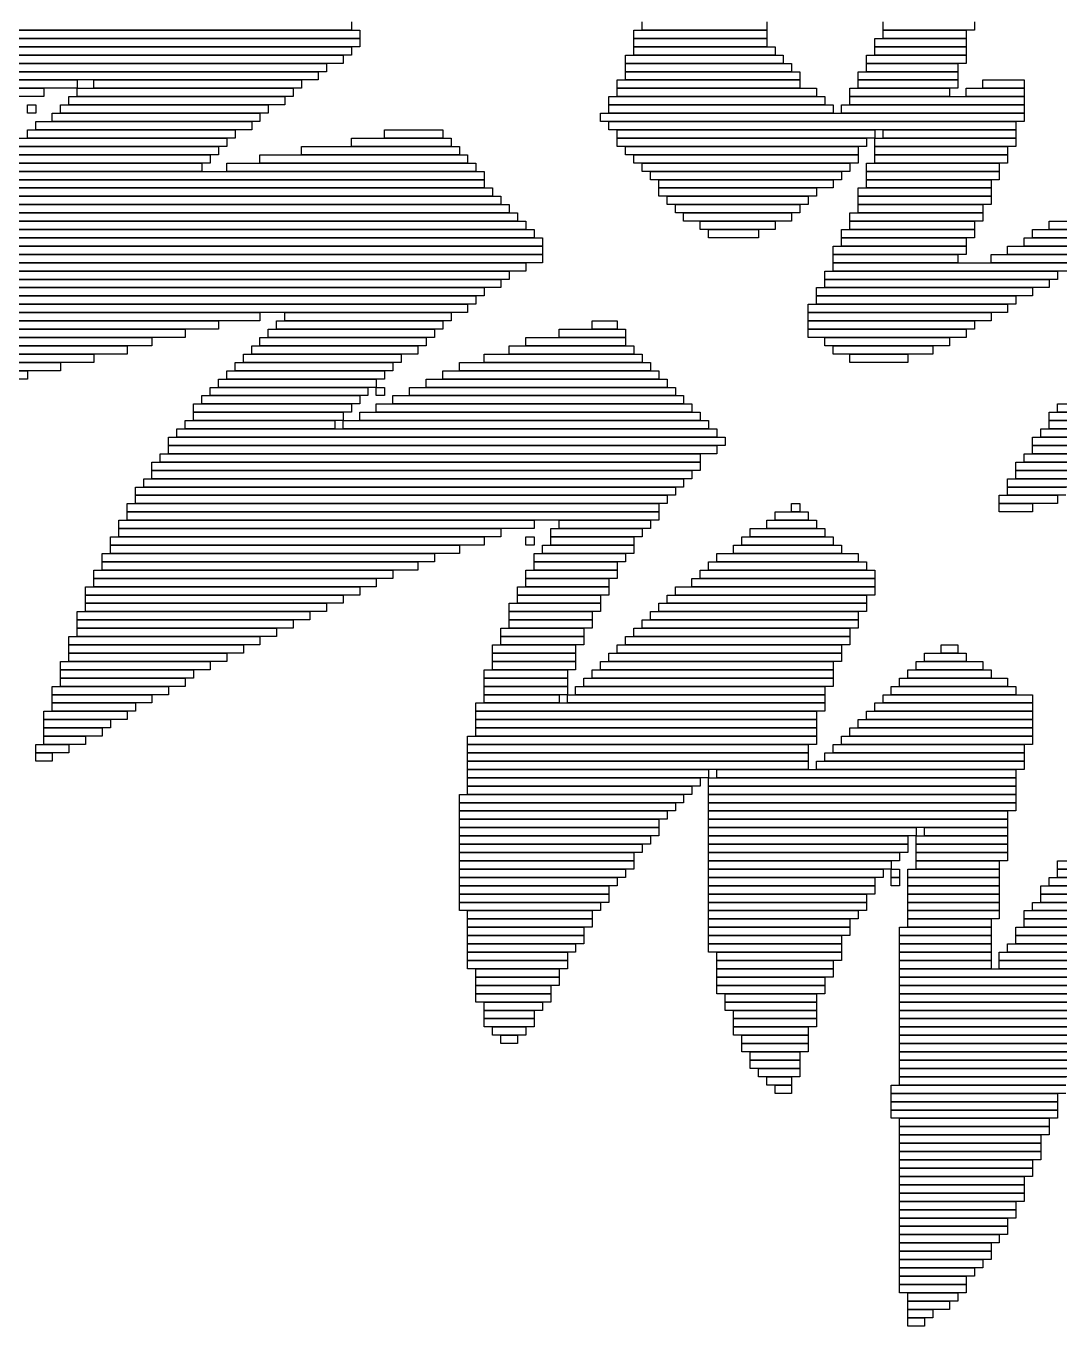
# Model space of a CAD drawing. Extents: x 24 to 1007, y 0 to 1020.
# Drawn here: x 670.8 to 795.3, y 250 to 406.5 of the extents above; entities that cross this region are included whole.
import ezdxf

# ---------------------------------------------------------------- set-up
doc = ezdxf.new("R2010")
doc.units = 0

msp = doc.modelspace()

# ---------------------------------------------------------------- linework, layer by layer
for p, q in [((710, 407), (710, 406)), ((745, 406), (745, 407)), ((760, 407), (760, 406)), ((774, 406), (774, 407)), ((785, 407), (785, 406)), ((622, 406), (711, 406)), ((710, 406), (625, 406)), ((711, 406), (711, 405)), ((744, 406), (760, 406)), ((744, 405), (744, 406)), ((760, 406), (745, 406)), ((760, 406), (760, 405)), ((785, 406), (774, 406)), ((774, 406), (784, 406)), ((774, 405), (774, 406)), ((784, 406), (784, 405)), ((615, 404), (710, 404)), ((618, 405), (711, 405)), ((711, 404), (618, 404)), ((711, 405), (622, 405)), ((710, 404), (710, 403)), ((711, 405), (711, 404)), ((760, 405), (744, 405)), ((744, 405), (760, 405)), ((744, 404), (744, 405)), ((760, 404), (744, 404)), ((744, 404), (761, 404)), ((744, 403), (744, 404)), ((760, 405), (760, 404)), ((761, 404), (761, 403)), ((773, 405), (784, 405)), ((773, 404), (773, 405)), ((784, 404), (773, 404)), ((773, 404), (784, 404)), ((773, 403), (773, 404)), ((784, 405), (774, 405)), ((784, 405), (784, 404)), ((784, 404), (784, 403)), ((611, 403), (709, 403)), ((710, 403), (615, 403)), ((709, 403), (709, 402)), ((743, 403), (762, 403)), ((743, 402), (743, 403)), ((761, 403), (744, 403)), ((762, 403), (762, 402)), ((772, 403), (784, 403)), ((772, 402), (772, 403)), ((784, 403), (773, 403)), ((784, 403), (784, 402)), ((601, 401), (706, 401)), ((607, 402), (707, 402)), ((707, 401), (607, 401)), ((709, 402), (611, 402)), ((706, 401), (706, 400)), ((707, 402), (707, 401)), ((762, 402), (743, 402)), ((743, 402), (763, 402)), ((743, 401), (743, 402)), ((763, 401), (743, 401)), ((743, 401), (764, 401)), ((743, 400), (743, 401)), ((763, 402), (763, 401)), ((764, 401), (764, 400)), ((771, 401), (783, 401)), ((771, 400), (771, 401)), ((784, 402), (772, 402)), ((772, 402), (783, 402)), ((772, 401), (772, 402)), ((783, 401), (772, 401)), ((783, 402), (783, 401)), ((783, 401), (783, 400)), ((595, 400), (677, 400)), ((706, 400), (601, 400)), ((677, 400), (677, 399)), ((679, 400), (704, 400)), ((679, 399), (679, 400)), ((704, 400), (704, 399)), ((742, 400), (764, 400)), ((742, 399), (742, 400)), ((764, 400), (743, 400)), ((764, 400), (764, 399)), ((783, 400), (771, 400)), ((771, 400), (783, 400)), ((771, 399), (771, 400)), ((783, 400), (783, 399)), ((786, 400), (791, 400)), ((786, 399), (786, 400)), ((791, 400), (791, 399)), ((588, 399), (673, 399)), ((673, 398), (588, 398)), ((677, 399), (595, 399)), ((673, 399), (673, 398)), ((676, 398), (702, 398)), ((676, 397), (676, 398)), ((677, 399), (703, 399)), ((677, 398), (677, 399)), ((703, 398), (677, 398)), ((704, 399), (679, 399)), ((702, 398), (702, 397)), ((703, 399), (703, 398)), ((741, 398), (767, 398)), ((741, 397), (741, 398)), ((764, 399), (742, 399)), ((742, 399), (766, 399)), ((742, 398), (742, 399)), ((766, 398), (742, 398)), ((766, 399), (766, 398)), ((767, 398), (767, 397)), ((770, 399), (782, 399)), ((770, 398), (770, 399)), ((782, 398), (770, 398)), ((770, 398), (791, 398)), ((770, 397), (770, 398)), ((783, 399), (771, 399)), ((782, 399), (782, 398)), ((784, 399), (791, 399)), ((784, 398), (784, 399)), ((791, 398), (784, 398)), ((791, 399), (786, 399)), ((791, 399), (791, 398)), ((791, 398), (791, 397)), ((671, 397), (672, 397)), ((671, 396), (671, 397)), ((672, 396), (671, 396)), ((672, 397), (672, 396)), ((674, 396), (699, 396)), ((674, 395), (674, 396)), ((675, 397), (700, 397)), ((675, 396), (675, 397)), ((700, 396), (675, 396)), ((702, 397), (676, 397)), ((699, 396), (699, 395)), ((700, 397), (700, 396)), ((740, 396), (791, 396)), ((740, 395), (740, 396)), ((767, 397), (741, 397)), ((741, 397), (768, 397)), ((741, 396), (741, 397)), ((768, 396), (741, 396)), ((768, 397), (768, 396)), ((769, 397), (791, 397)), ((769, 396), (769, 397)), ((791, 396), (769, 396)), ((791, 397), (770, 397)), ((791, 397), (791, 396)), ((791, 396), (791, 395)), ((672, 395), (698, 395)), ((672, 394), (672, 395)), ((699, 395), (674, 395)), ((698, 395), (698, 394)), ((791, 395), (740, 395)), ((741, 395), (790, 395)), ((741, 394), (741, 395)), ((790, 395), (790, 394)), ((670, 393), (695, 393)), ((671, 394), (696, 394)), ((671, 393), (671, 394)), ((696, 393), (671, 393)), ((698, 394), (672, 394)), ((695, 393), (695, 392)), ((696, 394), (696, 393)), ((710, 393), (722, 393)), ((710, 392), (710, 393)), ((714, 394), (721, 394)), ((714, 393), (714, 394)), ((721, 393), (714, 393)), ((721, 394), (721, 393)), ((722, 393), (722, 392)), ((790, 394), (741, 394)), ((742, 394), (773, 394)), ((742, 393), (742, 394)), ((773, 393), (742, 393)), ((742, 393), (772, 393)), ((742, 392), (742, 393)), ((772, 393), (772, 392)), ((773, 394), (773, 393)), ((773, 393), (790, 393)), ((773, 392), (773, 393)), ((774, 394), (790, 394)), ((774, 393), (774, 394)), ((790, 393), (774, 393)), ((790, 394), (790, 393)), ((790, 393), (790, 392)), ((669, 392), (694, 392)), ((695, 392), (670, 392)), ((694, 392), (694, 391)), ((704, 392), (723, 392)), ((704, 391), (704, 392)), ((722, 392), (710, 392)), ((723, 392), (723, 391)), ((772, 392), (742, 392)), ((743, 392), (771, 392)), ((743, 391), (743, 392)), ((771, 392), (771, 391)), ((790, 392), (773, 392)), ((773, 392), (789, 392)), ((773, 391), (773, 392)), ((789, 392), (789, 391)), ((666, 390), (692, 390)), ((668, 391), (693, 391)), ((693, 390), (668, 390)), ((694, 391), (669, 391)), ((692, 390), (692, 389)), ((693, 391), (693, 390)), ((695, 390), (725, 390)), ((695, 389), (695, 390)), ((699, 391), (724, 391)), ((699, 390), (699, 391)), ((724, 390), (699, 390)), ((723, 391), (704, 391)), ((724, 391), (724, 390)), ((725, 390), (725, 389)), ((771, 391), (743, 391)), ((744, 391), (771, 391)), ((744, 390), (744, 391)), ((771, 390), (744, 390)), ((745, 390), (770, 390)), ((745, 389), (745, 390)), ((770, 390), (770, 389)), ((771, 391), (771, 390)), ((772, 390), (788, 390)), ((772, 389), (772, 390)), ((789, 391), (773, 391)), ((773, 391), (789, 391)), ((773, 390), (773, 391)), ((789, 390), (773, 390)), ((788, 390), (788, 389)), ((789, 391), (789, 390)), ((665, 389), (726, 389)), ((692, 389), (666, 389)), ((725, 389), (695, 389)), ((726, 389), (726, 388)), ((770, 389), (745, 389)), ((746, 389), (769, 389)), ((746, 388), (746, 389)), ((769, 389), (769, 388)), ((788, 389), (772, 389)), ((772, 389), (788, 389)), ((772, 388), (772, 389)), ((788, 389), (788, 388)), ((663, 387), (727, 387)), ((664, 388), (726, 388)), ((726, 387), (664, 387)), ((726, 388), (665, 388)), ((726, 388), (726, 387)), ((727, 387), (727, 386)), ((769, 388), (746, 388)), ((747, 388), (768, 388)), ((747, 387), (747, 388)), ((768, 387), (747, 387)), ((747, 387), (766, 387)), ((747, 386), (747, 387)), ((766, 387), (766, 386)), ((768, 388), (768, 387)), ((771, 387), (787, 387)), ((771, 386), (771, 387)), ((788, 388), (772, 388)), ((772, 388), (787, 388)), ((772, 387), (772, 388)), ((787, 387), (772, 387)), ((787, 388), (787, 387)), ((787, 387), (787, 386)), ((661, 385), (729, 385)), ((662, 386), (728, 386)), ((728, 385), (662, 385)), ((727, 386), (663, 386)), ((728, 386), (728, 385)), ((729, 385), (729, 384)), ((766, 386), (747, 386)), ((748, 386), (765, 386)), ((748, 385), (748, 386)), ((765, 385), (748, 385)), ((749, 385), (764, 385)), ((749, 384), (749, 385)), ((764, 385), (764, 384)), ((765, 386), (765, 385)), ((787, 386), (771, 386)), ((771, 386), (787, 386)), ((771, 385), (771, 386)), ((787, 385), (771, 385)), ((771, 385), (786, 385)), ((771, 384), (771, 385)), ((786, 385), (786, 384)), ((787, 386), (787, 385)), ((660, 384), (730, 384)), ((729, 384), (661, 384)), ((730, 384), (730, 383)), ((764, 384), (749, 384)), ((750, 384), (763, 384)), ((750, 383), (750, 384)), ((763, 384), (763, 383)), ((770, 384), (786, 384)), ((770, 383), (770, 384)), ((786, 384), (771, 384)), ((786, 384), (786, 383)), ((658, 382), (732, 382)), ((659, 383), (731, 383)), ((731, 382), (659, 382)), ((730, 383), (660, 383)), ((731, 383), (731, 382)), ((732, 382), (732, 381)), ((763, 383), (750, 383)), ((752, 383), (761, 383)), ((752, 382), (752, 383)), ((761, 382), (752, 382)), ((753, 382), (759, 382)), ((753, 381), (753, 382)), ((759, 382), (759, 381)), ((761, 383), (761, 382)), ((769, 382), (785, 382)), ((769, 381), (769, 382)), ((786, 383), (770, 383)), ((770, 383), (785, 383)), ((770, 382), (770, 383)), ((785, 382), (770, 382)), ((785, 383), (785, 382)), ((785, 382), (785, 381)), ((792, 382), (802, 382)), ((792, 381), (792, 382)), ((794, 383), (804, 383)), ((794, 382), (794, 383)), ((804, 382), (794, 382)), ((656, 381), (733, 381)), ((732, 381), (658, 381)), ((733, 381), (733, 380)), ((759, 381), (753, 381)), ((785, 381), (769, 381)), ((769, 381), (784, 381)), ((769, 380), (769, 381)), ((784, 381), (784, 380)), ((791, 381), (801, 381)), ((791, 380), (791, 381)), ((802, 381), (792, 381)), ((654, 379), (733, 379)), ((655, 380), (733, 380)), ((733, 379), (655, 379)), ((733, 380), (656, 380)), ((733, 380), (733, 379)), ((733, 379), (733, 378)), ((768, 380), (784, 380)), ((768, 379), (768, 380)), ((784, 379), (768, 379)), ((768, 379), (783, 379)), ((768, 378), (768, 379)), ((784, 380), (769, 380)), ((783, 379), (783, 378)), ((784, 380), (784, 379)), ((787, 379), (798, 379)), ((787, 378), (787, 379)), ((789, 380), (800, 380)), ((789, 379), (789, 380)), ((800, 379), (789, 379)), ((801, 380), (791, 380)), ((653, 378), (731, 378)), ((733, 378), (654, 378)), ((731, 378), (731, 377)), ((783, 378), (768, 378)), ((768, 378), (797, 378)), ((768, 377), (768, 378)), ((798, 378), (787, 378)), ((650, 376), (728, 376)), ((651, 377), (729, 377)), ((729, 376), (651, 376)), ((731, 377), (653, 377)), ((728, 376), (728, 375)), ((729, 377), (729, 376)), ((767, 377), (795, 377)), ((767, 376), (767, 377)), ((795, 376), (767, 376)), ((767, 376), (794, 376)), ((767, 375), (767, 376)), ((797, 377), (768, 377)), ((794, 376), (794, 375)), ((795, 377), (795, 376)), ((648, 375), (726, 375)), ((728, 375), (650, 375)), ((726, 375), (726, 374)), ((766, 375), (792, 375)), ((766, 374), (766, 375)), ((794, 375), (767, 375)), ((792, 375), (792, 374)), ((645, 373), (724, 373)), ((646, 374), (725, 374)), ((725, 373), (646, 373)), ((726, 374), (648, 374)), ((724, 373), (724, 372)), ((725, 374), (725, 373)), ((765, 373), (789, 373)), ((765, 372), (765, 373)), ((792, 374), (766, 374)), ((766, 374), (790, 374)), ((766, 373), (766, 374)), ((790, 373), (766, 373)), ((789, 373), (789, 372)), ((790, 374), (790, 373)), ((641, 371), (694, 371)), ((643, 372), (699, 372)), ((699, 371), (643, 371)), ((724, 372), (645, 372)), ((694, 371), (694, 370)), ((699, 372), (699, 371)), ((701, 371), (721, 371)), ((701, 370), (701, 371)), ((702, 372), (722, 372)), ((702, 371), (702, 372)), ((722, 371), (702, 371)), ((721, 371), (721, 370)), ((722, 372), (722, 371)), ((739, 371), (742, 371)), ((739, 370), (739, 371)), ((742, 371), (742, 370)), ((789, 372), (765, 372)), ((765, 372), (787, 372)), ((765, 371), (765, 372)), ((787, 371), (765, 371)), ((765, 371), (785, 371)), ((765, 370), (765, 371)), ((785, 371), (785, 370)), ((787, 372), (787, 371)), ((638, 370), (690, 370)), ((694, 370), (641, 370)), ((690, 370), (690, 369)), ((700, 370), (720, 370)), ((700, 369), (700, 370)), ((721, 370), (701, 370)), ((720, 370), (720, 369)), ((735, 370), (743, 370)), ((735, 369), (735, 370)), ((742, 370), (739, 370)), ((743, 370), (743, 369)), ((785, 370), (765, 370)), ((765, 370), (784, 370)), ((765, 369), (765, 370)), ((784, 370), (784, 369)), ((634, 368), (683, 368)), ((636, 369), (686, 369)), ((686, 368), (636, 368)), ((690, 369), (638, 369)), ((683, 368), (683, 367)), ((686, 369), (686, 368)), ((698, 368), (718, 368)), ((698, 367), (698, 368)), ((699, 369), (719, 369)), ((699, 368), (699, 369)), ((719, 368), (699, 368)), ((720, 369), (700, 369)), ((718, 368), (718, 367)), ((719, 369), (719, 368)), ((729, 368), (744, 368)), ((729, 367), (729, 368)), ((731, 369), (743, 369)), ((731, 368), (731, 369)), ((743, 368), (731, 368)), ((743, 369), (735, 369)), ((743, 369), (743, 368)), ((744, 368), (744, 367)), ((784, 369), (765, 369)), ((767, 369), (782, 369)), ((767, 368), (767, 369)), ((782, 368), (767, 368)), ((768, 368), (780, 368)), ((768, 367), (768, 368)), ((780, 368), (780, 367)), ((782, 369), (782, 368)), ((631, 367), (679, 367)), ((683, 367), (634, 367)), ((679, 367), (679, 366)), ((697, 367), (716, 367)), ((697, 366), (697, 367)), ((718, 367), (698, 367)), ((716, 367), (716, 366)), ((726, 367), (745, 367)), ((726, 366), (726, 367)), ((744, 367), (729, 367)), ((745, 367), (745, 366)), ((780, 367), (768, 367)), ((770, 367), (777, 367)), ((770, 366), (770, 367)), ((777, 367), (777, 366)), ((630, 366), (675, 366)), ((675, 365), (630, 365)), ((679, 366), (631, 366)), ((631, 365), (671, 365)), ((671, 365), (671, 364)), ((675, 366), (675, 365)), ((695, 365), (714, 365)), ((695, 364), (695, 365)), ((696, 366), (715, 366)), ((696, 365), (696, 366)), ((715, 365), (696, 365)), ((716, 366), (697, 366)), ((714, 365), (714, 364)), ((715, 366), (715, 365)), ((721, 365), (747, 365)), ((721, 364), (721, 365)), ((723, 366), (746, 366)), ((723, 365), (723, 366)), ((746, 365), (723, 365)), ((745, 366), (726, 366)), ((746, 366), (746, 365)), ((747, 365), (747, 364)), ((777, 366), (770, 366)), ((671, 364), (631, 364)), ((694, 364), (713, 364)), ((694, 363), (694, 364)), ((714, 364), (695, 364)), ((713, 364), (713, 363)), ((719, 364), (748, 364)), ((719, 363), (719, 364)), ((747, 364), (721, 364)), ((748, 364), (748, 363)), ((692, 362), (711, 362)), ((692, 361), (692, 362)), ((693, 363), (712, 363)), ((693, 362), (693, 363)), ((712, 362), (693, 362)), ((713, 363), (694, 363)), ((711, 362), (711, 361)), ((712, 363), (712, 362)), ((713, 363), (714, 363)), ((713, 362), (713, 363)), ((714, 362), (713, 362)), ((714, 363), (714, 362)), ((715, 362), (750, 362)), ((715, 361), (715, 362)), ((717, 363), (749, 363)), ((717, 362), (717, 363)), ((749, 362), (717, 362)), ((748, 363), (719, 363)), ((749, 363), (749, 362)), ((750, 362), (750, 361)), ((691, 361), (710, 361)), ((691, 360), (691, 361)), ((710, 360), (691, 360)), ((691, 360), (709, 360)), ((691, 359), (691, 360)), ((711, 361), (692, 361)), ((709, 360), (709, 359)), ((710, 361), (710, 360)), ((711, 360), (752, 360)), ((711, 359), (711, 360)), ((713, 361), (751, 361)), ((713, 360), (713, 361)), ((751, 360), (713, 360)), ((750, 361), (715, 361)), ((751, 361), (751, 360)), ((752, 360), (752, 359)), ((794, 360), (833, 360)), ((794, 359), (794, 360)), ((795, 361), (834, 361)), ((795, 360), (795, 361)), ((834, 360), (795, 360)), ((690, 359), (708, 359)), ((690, 358), (690, 359)), ((709, 359), (691, 359)), ((708, 359), (708, 358)), ((709, 359), (753, 359)), ((709, 358), (709, 359)), ((752, 359), (711, 359)), ((753, 359), (753, 358)), ((833, 359), (794, 359)), ((794, 359), (806, 359)), ((794, 358), (794, 359)), ((688, 357), (755, 357)), ((688, 356), (688, 357)), ((689, 358), (754, 358)), ((689, 357), (689, 358)), ((754, 357), (689, 357)), ((708, 358), (690, 358)), ((753, 358), (709, 358)), ((754, 358), (754, 357)), ((755, 357), (755, 356)), ((792, 357), (804, 357)), ((792, 356), (792, 357)), ((793, 358), (805, 358)), ((793, 357), (793, 358)), ((805, 357), (793, 357)), ((806, 358), (794, 358)), ((755, 356), (688, 356)), ((688, 356), (754, 356)), ((688, 355), (688, 356)), ((754, 356), (754, 355)), ((804, 356), (792, 356)), ((792, 356), (803, 356)), ((792, 355), (792, 356)), ((686, 354), (752, 354)), ((686, 353), (686, 354)), ((687, 355), (752, 355)), ((687, 354), (687, 355)), ((752, 354), (687, 354)), ((754, 355), (688, 355)), ((752, 355), (752, 354)), ((752, 354), (752, 353)), ((790, 354), (801, 354)), ((790, 353), (790, 354)), ((791, 355), (802, 355)), ((791, 354), (791, 355)), ((802, 354), (791, 354)), ((803, 355), (792, 355)), ((752, 353), (686, 353)), ((686, 353), (751, 353)), ((686, 352), (686, 353)), ((751, 353), (751, 352)), ((801, 353), (790, 353)), ((790, 353), (799, 353)), ((790, 352), (790, 353)), ((684, 351), (749, 351)), ((684, 350), (684, 351)), ((685, 352), (750, 352)), ((685, 351), (685, 352)), ((750, 351), (685, 351)), ((751, 352), (686, 352)), ((749, 351), (749, 350)), ((750, 352), (750, 351)), ((789, 352), (798, 352)), ((789, 351), (789, 352)), ((798, 351), (789, 351)), ((789, 351), (796, 351)), ((789, 350), (789, 351)), ((799, 352), (790, 352)), ((683, 349), (747, 349)), ((683, 348), (683, 349)), ((749, 350), (684, 350)), ((684, 350), (748, 350)), ((684, 349), (684, 350)), ((748, 349), (684, 349)), ((747, 349), (747, 348)), ((748, 350), (748, 349)), ((763, 349), (764, 349)), ((763, 348), (763, 349)), ((764, 349), (764, 348)), ((788, 350), (795, 350)), ((788, 349), (788, 350)), ((795, 349), (788, 349)), ((788, 349), (792, 349)), ((788, 348), (788, 349)), ((796, 350), (789, 350)), ((792, 349), (792, 348)), ((795, 350), (795, 349)), ((747, 348), (683, 348)), ((683, 348), (747, 348)), ((683, 347), (683, 348)), ((747, 348), (747, 347)), ((761, 348), (765, 348)), ((761, 347), (761, 348)), ((764, 348), (763, 348)), ((765, 348), (765, 347)), ((792, 348), (788, 348)), ((682, 347), (732, 347)), ((682, 346), (682, 347)), ((732, 346), (682, 346)), ((682, 346), (728, 346)), ((682, 345), (682, 346)), ((747, 347), (683, 347)), ((728, 346), (728, 345)), ((732, 347), (732, 346)), ((734, 346), (745, 346)), ((734, 345), (734, 346)), ((735, 347), (746, 347)), ((735, 346), (735, 347)), ((746, 346), (735, 346)), ((745, 346), (745, 345)), ((746, 347), (746, 346)), ((758, 346), (767, 346)), ((758, 345), (758, 346)), ((760, 347), (766, 347)), ((760, 346), (760, 347)), ((766, 346), (760, 346)), ((765, 347), (761, 347)), ((766, 347), (766, 346)), ((767, 346), (767, 345)), ((681, 345), (726, 345)), ((681, 344), (681, 345)), ((728, 345), (682, 345)), ((726, 345), (726, 344)), ((731, 345), (732, 345)), ((731, 344), (731, 345)), ((732, 345), (732, 344)), ((745, 345), (734, 345)), ((734, 345), (744, 345)), ((734, 344), (734, 345)), ((744, 345), (744, 344)), ((757, 345), (768, 345)), ((757, 344), (757, 345)), ((767, 345), (758, 345)), ((768, 345), (768, 344)), ((680, 343), (720, 343)), ((680, 342), (680, 343)), ((726, 344), (681, 344)), ((681, 344), (723, 344)), ((681, 343), (681, 344)), ((723, 343), (681, 343)), ((720, 343), (720, 342)), ((723, 344), (723, 343)), ((732, 344), (731, 344)), ((732, 343), (743, 343)), ((732, 342), (732, 343)), ((733, 344), (744, 344)), ((733, 343), (733, 344)), ((744, 343), (733, 343)), ((744, 344), (734, 344)), ((743, 343), (743, 342)), ((744, 344), (744, 343)), ((754, 343), (771, 343)), ((754, 342), (754, 343)), ((756, 344), (769, 344)), ((756, 343), (756, 344)), ((769, 343), (756, 343)), ((768, 344), (757, 344)), ((769, 344), (769, 343)), ((771, 343), (771, 342)), ((720, 342), (680, 342)), ((680, 342), (718, 342)), ((680, 341), (680, 342)), ((718, 342), (718, 341)), ((743, 342), (732, 342)), ((732, 342), (742, 342)), ((732, 341), (732, 342)), ((742, 342), (742, 341)), ((753, 342), (772, 342)), ((753, 341), (753, 342)), ((771, 342), (754, 342)), ((772, 342), (772, 341)), ((679, 341), (715, 341)), ((679, 340), (679, 341)), ((715, 340), (679, 340)), ((679, 340), (713, 340)), ((679, 339), (679, 340)), ((718, 341), (680, 341)), ((713, 340), (713, 339)), ((715, 341), (715, 340)), ((731, 341), (742, 341)), ((731, 340), (731, 341)), ((742, 340), (731, 340)), ((731, 340), (741, 340)), ((731, 339), (731, 340)), ((742, 341), (732, 341)), ((741, 340), (741, 339)), ((742, 341), (742, 340)), ((751, 340), (773, 340)), ((751, 339), (751, 340)), ((752, 341), (773, 341)), ((752, 340), (752, 341)), ((773, 340), (752, 340)), ((772, 341), (753, 341)), ((773, 341), (773, 340)), ((773, 340), (773, 339)), ((678, 339), (711, 339)), ((678, 338), (678, 339)), ((713, 339), (679, 339)), ((711, 339), (711, 338)), ((730, 339), (741, 339)), ((730, 338), (730, 339)), ((741, 339), (731, 339)), ((741, 339), (741, 338)), ((749, 339), (773, 339)), ((749, 338), (749, 339)), ((773, 339), (751, 339)), ((773, 339), (773, 338)), ((711, 338), (678, 338)), ((678, 338), (709, 338)), ((678, 337), (678, 338)), ((709, 337), (678, 337)), ((678, 337), (707, 337)), ((678, 336), (678, 337)), ((707, 337), (707, 336)), ((709, 338), (709, 337)), ((729, 337), (740, 337)), ((729, 336), (729, 337)), ((741, 338), (730, 338)), ((730, 338), (740, 338)), ((730, 337), (730, 338)), ((740, 337), (730, 337)), ((740, 338), (740, 337)), ((740, 337), (740, 336)), ((747, 337), (772, 337)), ((747, 336), (747, 337)), ((748, 338), (772, 338)), ((748, 337), (748, 338)), ((772, 337), (748, 337)), ((773, 338), (749, 338)), ((772, 338), (772, 337)), ((772, 337), (772, 336)), ((677, 336), (705, 336)), ((677, 335), (677, 336)), ((705, 335), (677, 335)), ((677, 335), (703, 335)), ((677, 334), (677, 335)), ((707, 336), (678, 336)), ((703, 335), (703, 334)), ((705, 336), (705, 335)), ((740, 336), (729, 336)), ((729, 336), (739, 336)), ((729, 335), (729, 336)), ((739, 335), (729, 335)), ((729, 335), (739, 335)), ((729, 334), (729, 335)), ((739, 336), (739, 335)), ((739, 335), (739, 334)), ((745, 335), (771, 335)), ((745, 334), (745, 335)), ((746, 336), (771, 336)), ((746, 335), (746, 336)), ((771, 335), (746, 335)), ((772, 336), (747, 336)), ((771, 336), (771, 335)), ((771, 335), (771, 334)), ((703, 334), (677, 334)), ((677, 334), (701, 334)), ((677, 333), (677, 334)), ((701, 334), (701, 333)), ((728, 334), (738, 334)), ((728, 333), (728, 334)), ((739, 334), (729, 334)), ((738, 334), (738, 333)), ((744, 334), (770, 334)), ((744, 333), (744, 334)), ((771, 334), (745, 334)), ((770, 334), (770, 333)), ((676, 333), (699, 333)), ((676, 332), (676, 333)), ((699, 332), (676, 332)), ((676, 332), (697, 332)), ((676, 331), (676, 332)), ((701, 333), (677, 333)), ((697, 332), (697, 331)), ((699, 333), (699, 332)), ((727, 332), (737, 332)), ((727, 331), (727, 332)), ((738, 333), (728, 333)), ((728, 333), (738, 333)), ((728, 332), (728, 333)), ((738, 332), (728, 332)), ((737, 332), (737, 331)), ((738, 333), (738, 332)), ((742, 332), (769, 332)), ((742, 331), (742, 332)), ((743, 333), (770, 333)), ((743, 332), (743, 333)), ((770, 332), (743, 332)), ((770, 333), (744, 333)), ((769, 332), (769, 331)), ((770, 333), (770, 332)), ((781, 332), (783, 332)), ((781, 331), (781, 332)), ((783, 332), (783, 331)), ((697, 331), (676, 331)), ((676, 331), (695, 331)), ((676, 330), (676, 331)), ((695, 331), (695, 330)), ((737, 331), (727, 331)), ((727, 331), (737, 331)), ((727, 330), (727, 331)), ((737, 331), (737, 330)), ((741, 331), (769, 331)), ((741, 330), (741, 331)), ((769, 331), (742, 331)), ((769, 331), (769, 330)), ((779, 331), (784, 331)), ((779, 330), (779, 331)), ((783, 331), (781, 331)), ((784, 331), (784, 330)), ((675, 330), (693, 330)), ((675, 329), (675, 330)), ((693, 329), (675, 329)), ((675, 329), (691, 329)), ((675, 328), (675, 329)), ((695, 330), (676, 330)), ((691, 329), (691, 328)), ((693, 330), (693, 329)), ((726, 329), (736, 329)), ((726, 328), (726, 329)), ((737, 330), (727, 330)), ((727, 330), (737, 330)), ((727, 329), (727, 330)), ((737, 329), (727, 329)), ((736, 329), (736, 328)), ((737, 330), (737, 329)), ((739, 329), (768, 329)), ((739, 328), (739, 329)), ((740, 330), (768, 330)), ((740, 329), (740, 330)), ((768, 329), (740, 329)), ((769, 330), (741, 330)), ((768, 330), (768, 329)), ((768, 329), (768, 328)), ((777, 329), (787, 329)), ((777, 328), (777, 329)), ((778, 330), (786, 330)), ((778, 329), (778, 330)), ((786, 329), (778, 329)), ((784, 330), (779, 330)), ((786, 330), (786, 329)), ((787, 329), (787, 328)), ((691, 328), (675, 328)), ((675, 328), (690, 328)), ((675, 327), (675, 328)), ((690, 328), (690, 327)), ((736, 328), (726, 328)), ((726, 328), (736, 328)), ((726, 327), (726, 328)), ((736, 328), (736, 327)), ((738, 328), (768, 328)), ((738, 327), (738, 328)), ((768, 328), (739, 328)), ((768, 328), (768, 327)), ((776, 328), (789, 328)), ((776, 327), (776, 328)), ((787, 328), (777, 328)), ((789, 328), (789, 327)), ((674, 327), (688, 327)), ((674, 326), (674, 327)), ((688, 326), (674, 326)), ((674, 326), (686, 326)), ((674, 325), (674, 326)), ((690, 327), (675, 327)), ((686, 326), (686, 325)), ((688, 327), (688, 326)), ((736, 327), (726, 327)), ((726, 327), (736, 327)), ((726, 326), (726, 327)), ((736, 326), (726, 326)), ((726, 326), (735, 326)), ((726, 325), (726, 326)), ((735, 326), (735, 325)), ((736, 327), (736, 326)), ((736, 326), (767, 326)), ((736, 325), (736, 326)), ((737, 327), (767, 327)), ((737, 326), (737, 327)), ((767, 326), (737, 326)), ((768, 327), (738, 327)), ((767, 327), (767, 326)), ((767, 326), (767, 325)), ((774, 326), (792, 326)), ((774, 325), (774, 326)), ((775, 327), (790, 327)), ((775, 326), (775, 327)), ((790, 326), (775, 326)), ((789, 327), (776, 327)), ((790, 327), (790, 326)), ((792, 326), (792, 325)), ((673, 324), (683, 324)), ((673, 323), (673, 324)), ((686, 325), (674, 325)), ((674, 325), (684, 325)), ((674, 324), (674, 325)), ((684, 324), (674, 324)), ((683, 324), (683, 323)), ((684, 325), (684, 324)), ((725, 325), (767, 325)), ((725, 324), (725, 325)), ((767, 324), (725, 324)), ((725, 324), (766, 324)), ((725, 323), (725, 324)), ((735, 325), (726, 325)), ((767, 325), (736, 325)), ((766, 324), (766, 323)), ((767, 325), (767, 324)), ((772, 324), (792, 324)), ((772, 323), (772, 324)), ((773, 325), (792, 325)), ((773, 324), (773, 325)), ((792, 324), (773, 324)), ((792, 325), (774, 325)), ((792, 325), (792, 324)), ((792, 324), (792, 323)), ((683, 323), (673, 323)), ((673, 323), (681, 323)), ((673, 322), (673, 323)), ((681, 323), (681, 322)), ((766, 323), (725, 323)), ((725, 323), (766, 323)), ((725, 322), (725, 323)), ((766, 323), (766, 322)), ((771, 323), (792, 323)), ((771, 322), (771, 323)), ((792, 323), (772, 323)), ((792, 323), (792, 322)), ((681, 322), (673, 322)), ((673, 322), (680, 322)), ((673, 321), (673, 322)), ((680, 321), (673, 321)), ((673, 321), (678, 321)), ((673, 320), (673, 321)), ((678, 321), (678, 320)), ((680, 322), (680, 321)), ((724, 321), (766, 321)), ((724, 320), (724, 321)), ((766, 322), (725, 322)), ((725, 322), (766, 322)), ((725, 321), (725, 322)), ((766, 321), (725, 321)), ((766, 322), (766, 321)), ((766, 321), (766, 320)), ((769, 321), (792, 321)), ((769, 320), (769, 321)), ((770, 322), (792, 322)), ((770, 321), (770, 322)), ((792, 321), (770, 321)), ((792, 322), (771, 322)), ((792, 322), (792, 321)), ((792, 321), (792, 320)), ((672, 320), (676, 320)), ((672, 319), (672, 320)), ((678, 320), (673, 320)), ((676, 320), (676, 319)), ((766, 320), (724, 320)), ((724, 320), (765, 320)), ((724, 319), (724, 320)), ((765, 320), (765, 319)), ((768, 320), (791, 320)), ((768, 319), (768, 320)), ((792, 320), (769, 320)), ((791, 320), (791, 319)), ((676, 319), (672, 319)), ((672, 319), (674, 319)), ((672, 318), (672, 319)), ((674, 318), (672, 318)), ((674, 319), (674, 318)), ((765, 319), (724, 319)), ((724, 319), (765, 319)), ((724, 318), (724, 319)), ((765, 318), (724, 318)), ((724, 318), (765, 318)), ((724, 317), (724, 318)), ((765, 319), (765, 318)), ((765, 318), (765, 317)), ((766, 318), (791, 318)), ((766, 317), (766, 318)), ((767, 319), (791, 319)), ((767, 318), (767, 319)), ((791, 318), (767, 318)), ((791, 319), (768, 319)), ((791, 319), (791, 318)), ((791, 318), (791, 317)), ((765, 317), (724, 317)), ((724, 317), (753, 317)), ((724, 316), (724, 317)), ((753, 317), (753, 316)), ((754, 317), (790, 317)), ((754, 316), (754, 317)), ((791, 317), (766, 317)), ((790, 317), (790, 316)), ((753, 316), (724, 316)), ((724, 316), (752, 316)), ((724, 315), (724, 316)), ((752, 315), (724, 315)), ((724, 315), (751, 315)), ((724, 314), (724, 315)), ((751, 315), (751, 314)), ((752, 316), (752, 315)), ((753, 316), (790, 316)), ((753, 315), (753, 316)), ((790, 315), (753, 315)), ((753, 315), (790, 315)), ((753, 314), (753, 315)), ((790, 316), (754, 316)), ((790, 316), (790, 315)), ((790, 315), (790, 314)), ((723, 314), (750, 314)), ((723, 313), (723, 314)), ((750, 313), (723, 313)), ((723, 313), (749, 313)), ((723, 312), (723, 313)), ((751, 314), (724, 314)), ((749, 313), (749, 312)), ((750, 314), (750, 313)), ((790, 314), (753, 314)), ((753, 314), (790, 314)), ((753, 313), (753, 314)), ((790, 313), (753, 313)), ((753, 313), (790, 313)), ((753, 312), (753, 313)), ((790, 314), (790, 313)), ((790, 313), (790, 312)), ((749, 312), (723, 312)), ((723, 312), (748, 312)), ((723, 311), (723, 312)), ((748, 312), (748, 311)), ((790, 312), (753, 312)), ((753, 312), (789, 312)), ((753, 311), (753, 312)), ((789, 312), (789, 311)), ((748, 311), (723, 311)), ((723, 311), (747, 311)), ((723, 310), (723, 311)), ((747, 310), (723, 310)), ((723, 310), (747, 310)), ((723, 309), (723, 310)), ((747, 311), (747, 310)), ((747, 310), (747, 309)), ((789, 311), (753, 311)), ((753, 311), (789, 311)), ((753, 310), (753, 311)), ((789, 310), (753, 310)), ((753, 310), (778, 310)), ((753, 309), (753, 310)), ((778, 310), (778, 309)), ((779, 310), (789, 310)), ((779, 309), (779, 310)), ((789, 311), (789, 310)), ((789, 310), (789, 309)), ((747, 309), (723, 309)), ((723, 309), (746, 309)), ((723, 308), (723, 309)), ((746, 309), (746, 308)), ((778, 309), (753, 309)), ((753, 309), (777, 309)), ((753, 308), (753, 309)), ((777, 309), (777, 308)), ((778, 309), (789, 309)), ((778, 308), (778, 309)), ((789, 309), (779, 309)), ((789, 309), (789, 308)), ((746, 308), (723, 308)), ((723, 308), (745, 308)), ((723, 307), (723, 308)), ((745, 307), (723, 307)), ((723, 307), (744, 307)), ((723, 306), (723, 307)), ((744, 307), (744, 306)), ((745, 308), (745, 307)), ((777, 308), (753, 308)), ((753, 308), (777, 308)), ((753, 307), (753, 308)), ((777, 307), (753, 307)), ((753, 307), (776, 307)), ((753, 306), (753, 307)), ((776, 307), (776, 306)), ((777, 308), (777, 307)), ((789, 308), (778, 308)), ((778, 308), (789, 308)), ((778, 307), (778, 308)), ((789, 307), (778, 307)), ((778, 307), (789, 307)), ((778, 306), (778, 307)), ((789, 308), (789, 307)), ((789, 307), (789, 306)), ((744, 306), (723, 306)), ((723, 306), (744, 306)), ((723, 305), (723, 306)), ((744, 306), (744, 305)), ((776, 306), (753, 306)), ((753, 306), (775, 306)), ((753, 305), (753, 306)), ((775, 306), (775, 305)), ((789, 306), (778, 306)), ((778, 306), (788, 306)), ((778, 305), (778, 306)), ((788, 306), (788, 305)), ((795, 306), (815, 306)), ((795, 305), (795, 306)), ((744, 305), (723, 305)), ((723, 305), (743, 305)), ((723, 304), (723, 305)), ((743, 304), (723, 304)), ((723, 304), (742, 304)), ((723, 303), (723, 304)), ((742, 304), (742, 303)), ((743, 305), (743, 304)), ((775, 305), (753, 305)), ((753, 305), (774, 305)), ((753, 304), (753, 305)), ((774, 304), (753, 304)), ((753, 304), (773, 304)), ((753, 303), (753, 304)), ((773, 304), (773, 303)), ((774, 305), (774, 304)), ((775, 305), (776, 305)), ((775, 304), (775, 305)), ((776, 304), (775, 304)), ((775, 304), (776, 304)), ((775, 303), (775, 304)), ((776, 305), (776, 304)), ((776, 304), (776, 303)), ((777, 305), (788, 305)), ((777, 304), (777, 305)), ((788, 304), (777, 304)), ((777, 304), (788, 304)), ((777, 303), (777, 304)), ((788, 305), (778, 305)), ((788, 305), (788, 304)), ((788, 304), (788, 303)), ((794, 304), (839, 304)), ((794, 303), (794, 304)), ((815, 305), (795, 305)), ((795, 305), (839, 305)), ((795, 304), (795, 305)), ((839, 304), (795, 304)), ((742, 303), (723, 303)), ((723, 303), (741, 303)), ((723, 302), (723, 303)), ((741, 303), (741, 302)), ((773, 303), (753, 303)), ((753, 303), (773, 303)), ((753, 302), (753, 303)), ((773, 303), (773, 302)), ((776, 303), (775, 303)), ((788, 303), (777, 303)), ((777, 303), (788, 303)), ((777, 302), (777, 303)), ((788, 303), (788, 302)), ((793, 303), (839, 303)), ((793, 302), (793, 303)), ((839, 303), (794, 303)), ((741, 302), (723, 302)), ((723, 302), (741, 302)), ((723, 301), (723, 302)), ((741, 301), (723, 301)), ((723, 301), (740, 301)), ((723, 300), (723, 301)), ((740, 301), (740, 300)), ((741, 302), (741, 301)), ((773, 302), (753, 302)), ((753, 302), (772, 302)), ((753, 301), (753, 302)), ((772, 301), (753, 301)), ((753, 301), (772, 301)), ((753, 300), (753, 301)), ((772, 302), (772, 301)), ((772, 301), (772, 300)), ((788, 302), (777, 302)), ((777, 302), (788, 302)), ((777, 301), (777, 302)), ((788, 301), (777, 301)), ((777, 301), (788, 301)), ((777, 300), (777, 301)), ((788, 302), (788, 301)), ((788, 301), (788, 300)), ((792, 301), (839, 301)), ((792, 300), (792, 301)), ((839, 302), (793, 302)), ((793, 302), (839, 302)), ((793, 301), (793, 302)), ((839, 301), (793, 301)), ((740, 300), (723, 300)), ((724, 300), (739, 300)), ((724, 299), (724, 300)), ((739, 299), (724, 299)), ((724, 299), (739, 299)), ((724, 298), (724, 299)), ((739, 300), (739, 299)), ((739, 299), (739, 298)), ((772, 300), (753, 300)), ((753, 300), (771, 300)), ((753, 299), (753, 300)), ((771, 299), (753, 299)), ((753, 299), (770, 299)), ((753, 298), (753, 299)), ((770, 299), (770, 298)), ((771, 300), (771, 299)), ((788, 300), (777, 300)), ((777, 300), (788, 300)), ((777, 299), (777, 300)), ((788, 299), (777, 299)), ((777, 299), (787, 299)), ((777, 298), (777, 299)), ((787, 299), (787, 298)), ((788, 300), (788, 299)), ((791, 300), (839, 300)), ((791, 299), (791, 300)), ((839, 299), (791, 299)), ((791, 299), (839, 299)), ((791, 298), (791, 299)), ((839, 300), (792, 300)), ((739, 298), (724, 298)), ((724, 298), (738, 298)), ((724, 297), (724, 298)), ((738, 298), (738, 297)), ((770, 298), (753, 298)), ((753, 298), (770, 298)), ((753, 297), (753, 298)), ((770, 298), (770, 297)), ((776, 298), (787, 298)), ((776, 297), (776, 298)), ((787, 298), (777, 298)), ((787, 298), (787, 297)), ((790, 298), (839, 298)), ((790, 297), (790, 298)), ((839, 298), (791, 298)), ((738, 297), (724, 297)), ((724, 297), (738, 297)), ((724, 296), (724, 297)), ((738, 296), (724, 296)), ((724, 296), (737, 296)), ((724, 295), (724, 296)), ((737, 296), (737, 295)), ((738, 297), (738, 296)), ((770, 297), (753, 297)), ((753, 297), (769, 297)), ((753, 296), (753, 297)), ((769, 296), (753, 296)), ((753, 296), (769, 296)), ((753, 295), (753, 296)), ((769, 297), (769, 296)), ((769, 296), (769, 295)), ((787, 297), (776, 297)), ((776, 297), (787, 297)), ((776, 296), (776, 297)), ((787, 296), (776, 296)), ((776, 296), (787, 296)), ((776, 295), (776, 296)), ((787, 297), (787, 296)), ((787, 296), (787, 295)), ((789, 296), (806, 296)), ((789, 295), (789, 296)), ((839, 297), (790, 297)), ((790, 297), (839, 297)), ((790, 296), (790, 297)), ((839, 296), (790, 296)), ((737, 295), (724, 295)), ((724, 295), (736, 295)), ((724, 294), (724, 295)), ((736, 295), (736, 294)), ((769, 295), (753, 295)), ((754, 295), (769, 295)), ((754, 294), (754, 295)), ((769, 295), (769, 294)), ((787, 295), (776, 295)), ((776, 295), (787, 295)), ((776, 294), (776, 295)), ((787, 295), (787, 294)), ((788, 295), (806, 295)), ((788, 294), (788, 295)), ((806, 295), (789, 295)), ((736, 294), (724, 294)), ((724, 294), (736, 294)), ((724, 293), (724, 294)), ((736, 293), (724, 293)), ((725, 293), (735, 293)), ((725, 292), (725, 293)), ((735, 293), (735, 292)), ((736, 294), (736, 293)), ((769, 294), (754, 294)), ((754, 294), (768, 294)), ((754, 293), (754, 294)), ((768, 293), (754, 293)), ((754, 293), (768, 293)), ((754, 292), (754, 293)), ((768, 294), (768, 293)), ((768, 293), (768, 292)), ((787, 294), (776, 294)), ((776, 294), (787, 294)), ((776, 293), (776, 294)), ((787, 293), (776, 293)), ((776, 293), (804, 293)), ((776, 292), (776, 293)), ((787, 294), (787, 293)), ((806, 294), (788, 294)), ((788, 294), (805, 294)), ((788, 293), (788, 294)), ((805, 293), (788, 293)), ((735, 292), (725, 292)), ((725, 292), (735, 292)), ((725, 291), (725, 292)), ((735, 292), (735, 291)), ((768, 292), (754, 292)), ((754, 292), (767, 292)), ((754, 291), (754, 292)), ((767, 292), (767, 291)), ((804, 292), (776, 292)), ((776, 292), (803, 292)), ((776, 291), (776, 292)), ((735, 291), (725, 291)), ((725, 291), (734, 291)), ((725, 290), (725, 291)), ((734, 290), (725, 290)), ((725, 290), (734, 290)), ((725, 289), (725, 290)), ((734, 291), (734, 290)), ((734, 290), (734, 289)), ((767, 291), (754, 291)), ((754, 291), (767, 291)), ((754, 290), (754, 291)), ((767, 290), (754, 290)), ((755, 290), (766, 290)), ((755, 289), (755, 290)), ((766, 290), (766, 289)), ((767, 291), (767, 290)), ((803, 291), (776, 291)), ((776, 291), (802, 291)), ((776, 290), (776, 291)), ((802, 290), (776, 290)), ((776, 290), (802, 290)), ((776, 289), (776, 290)), ((734, 289), (725, 289)), ((726, 289), (733, 289)), ((726, 288), (726, 289)), ((733, 288), (726, 288)), ((726, 288), (732, 288)), ((726, 287), (726, 288)), ((732, 288), (732, 287)), ((733, 289), (733, 288)), ((766, 289), (755, 289)), ((755, 289), (766, 289)), ((755, 288), (755, 289)), ((766, 288), (755, 288)), ((756, 288), (766, 288)), ((756, 287), (756, 288)), ((766, 289), (766, 288)), ((766, 288), (766, 287)), ((802, 289), (776, 289)), ((776, 289), (801, 289)), ((776, 288), (776, 289)), ((801, 288), (776, 288)), ((776, 288), (800, 288)), ((776, 287), (776, 288)), ((732, 287), (726, 287)), ((726, 287), (732, 287)), ((726, 286), (726, 287)), ((732, 287), (732, 286)), ((766, 287), (756, 287)), ((756, 287), (766, 287)), ((756, 286), (756, 287)), ((766, 287), (766, 286)), ((800, 287), (776, 287)), ((776, 287), (800, 287)), ((776, 286), (776, 287)), ((732, 286), (726, 286)), ((727, 286), (731, 286)), ((727, 285), (727, 286)), ((731, 285), (727, 285)), ((728, 285), (730, 285)), ((728, 284), (728, 285)), ((730, 285), (730, 284)), ((731, 286), (731, 285)), ((766, 286), (756, 286)), ((756, 286), (765, 286)), ((756, 285), (756, 286)), ((765, 285), (756, 285)), ((757, 285), (765, 285)), ((757, 284), (757, 285)), ((765, 286), (765, 285)), ((765, 285), (765, 284)), ((800, 286), (776, 286)), ((776, 286), (799, 286)), ((776, 285), (776, 286)), ((799, 285), (776, 285)), ((776, 285), (799, 285)), ((776, 284), (776, 285)), ((730, 284), (728, 284)), ((765, 284), (757, 284)), ((757, 284), (765, 284)), ((757, 283), (757, 284)), ((765, 284), (765, 283)), ((799, 284), (776, 284)), ((776, 284), (798, 284)), ((776, 283), (776, 284)), ((765, 283), (757, 283)), ((758, 283), (764, 283)), ((758, 282), (758, 283)), ((764, 282), (758, 282)), ((758, 282), (764, 282)), ((758, 281), (758, 282)), ((764, 283), (764, 282)), ((764, 282), (764, 281)), ((798, 283), (776, 283)), ((776, 283), (798, 283)), ((776, 282), (776, 283)), ((798, 282), (776, 282)), ((776, 282), (797, 282)), ((776, 281), (776, 282)), ((764, 281), (758, 281)), ((759, 281), (764, 281)), ((759, 280), (759, 281)), ((764, 281), (764, 280)), ((797, 281), (776, 281)), ((776, 281), (797, 281)), ((776, 280), (776, 281)), ((764, 280), (759, 280)), ((760, 280), (763, 280)), ((760, 279), (760, 280)), ((763, 279), (760, 279)), ((761, 279), (763, 279)), ((761, 278), (761, 279)), ((763, 280), (763, 279)), ((763, 279), (763, 278)), ((775, 279), (796, 279)), ((775, 278), (775, 279)), ((797, 280), (776, 280)), ((776, 280), (796, 280)), ((776, 279), (776, 280)), ((796, 279), (776, 279)), ((763, 278), (761, 278)), ((796, 278), (775, 278)), ((775, 278), (795, 278)), ((775, 277), (775, 278)), ((795, 278), (795, 277)), ((795, 277), (775, 277)), ((775, 277), (795, 277)), ((775, 276), (775, 277)), ((795, 276), (775, 276)), ((775, 276), (795, 276)), ((775, 275), (775, 276)), ((795, 277), (795, 276)), ((795, 276), (795, 275)), ((795, 275), (775, 275)), ((776, 275), (794, 275)), ((776, 274), (776, 275)), ((794, 274), (776, 274)), ((776, 274), (794, 274)), ((776, 273), (776, 274)), ((794, 275), (794, 274)), ((794, 274), (794, 273)), ((794, 273), (776, 273)), ((776, 273), (793, 273)), ((776, 272), (776, 273)), ((793, 273), (793, 272)), ((793, 272), (776, 272)), ((776, 272), (793, 272)), ((776, 271), (776, 272)), ((793, 271), (776, 271)), ((776, 271), (793, 271)), ((776, 270), (776, 271)), ((793, 272), (793, 271)), ((793, 271), (793, 270)), ((793, 270), (776, 270)), ((776, 270), (792, 270)), ((776, 269), (776, 270)), ((792, 270), (792, 269)), ((792, 269), (776, 269)), ((776, 269), (792, 269)), ((776, 268), (776, 269)), ((792, 268), (776, 268)), ((776, 268), (791, 268)), ((776, 267), (776, 268)), ((791, 268), (791, 267)), ((792, 269), (792, 268)), ((791, 267), (776, 267)), ((776, 267), (791, 267)), ((776, 266), (776, 267)), ((791, 267), (791, 266)), ((791, 266), (776, 266)), ((776, 266), (791, 266)), ((776, 265), (776, 266)), ((791, 265), (776, 265)), ((776, 265), (790, 265)), ((776, 264), (776, 265)), ((790, 265), (790, 264)), ((791, 266), (791, 265)), ((790, 264), (776, 264)), ((776, 264), (790, 264)), ((776, 263), (776, 264)), ((790, 263), (776, 263)), ((776, 263), (789, 263)), ((776, 262), (776, 263)), ((789, 263), (789, 262)), ((790, 264), (790, 263)), ((789, 262), (776, 262)), ((776, 262), (789, 262)), ((776, 261), (776, 262)), ((789, 262), (789, 261)), ((789, 261), (776, 261)), ((776, 261), (788, 261)), ((776, 260), (776, 261)), ((788, 260), (776, 260)), ((776, 260), (787, 260)), ((776, 259), (776, 260)), ((787, 260), (787, 259)), ((788, 261), (788, 260)), ((787, 259), (776, 259)), ((776, 259), (787, 259)), ((776, 258), (776, 259)), ((787, 259), (787, 258)), ((787, 258), (776, 258)), ((776, 258), (786, 258)), ((776, 257), (776, 258)), ((786, 257), (776, 257)), ((776, 257), (785, 257)), ((776, 256), (776, 257)), ((785, 257), (785, 256)), ((786, 258), (786, 257)), ((785, 256), (776, 256)), ((776, 256), (784, 256)), ((776, 255), (776, 256)), ((784, 256), (784, 255)), ((784, 255), (776, 255)), ((776, 255), (784, 255)), ((776, 254), (776, 255)), ((784, 254), (776, 254)), ((777, 254), (783, 254)), ((777, 253), (777, 254)), ((783, 254), (783, 253)), ((784, 255), (784, 254)), ((783, 253), (777, 253)), ((777, 253), (782, 253)), ((777, 252), (777, 253)), ((782, 252), (777, 252)), ((777, 252), (780, 252)), ((777, 251), (777, 252)), ((780, 252), (780, 251)), ((782, 253), (782, 252)), ((780, 251), (777, 251)), ((777, 251), (779, 251)), ((777, 250), (777, 251)), ((779, 251), (779, 250)), ((779, 250), (777, 250))]:
    msp.add_line(p, q)

doc.saveas('drawing.dxf')
